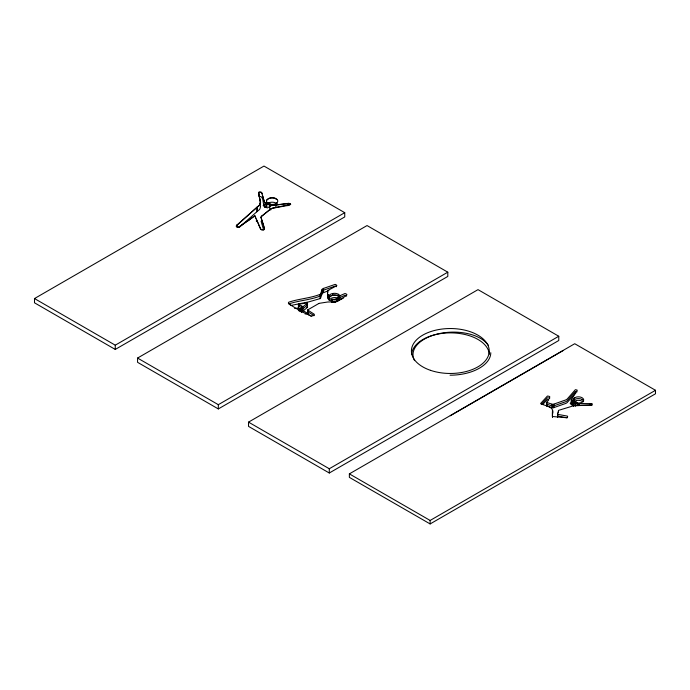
<?xml version="1.0" encoding="UTF-8"?>
<svg xmlns="http://www.w3.org/2000/svg" width="690" height="690" viewBox="0 0 690 690"><rect width="100%" height="100%" fill="white"/><g stroke="black" fill="none" stroke-linecap="round" stroke-linejoin="round"><path stroke-width="1.03" d="M552.483 417.157L552.354 412.422M552.535 412.327L552.354 410.671M258.707 195.572L258.785 192.398L258.681 193.321M552.448 416.277L552.474 414.647M552.466 417.045L552.5 412.689M552.509 414.104C555.01 406.307 545.221 406.212 540.589 403.529L547.351 396.112A1.389 0.802 0 0 1 547.877 396.06L549.369 396.422A1.613 0.932 0 0 1 549.766 396.81L549.576 397.897M552.518 414.871L552.526 411.059M260.51 202.808L260.535 202.196M338.229 298.468A4.968 2.864 0 0 0 337.358 298.046A5.158 2.976 0 0 0 334.754 297.554L333.123 297.675A4.606 2.657 0 0 0 331.183 298.339L329.156 300.124L327.612 298.201A4.114 2.372 0 0 1 327.552 297.666L327.491 291.102A2.717 1.57 0 0 1 327.948 290.395L336.772 285.695A1.794 1.035 0 0 0 336.729 285.332L335.832 284.591A1.872 1.078 0 0 0 335.055 284.418L322.903 288.636A3.148 1.82 0 0 0 322.187 289.239L320.609 293.819A2.441 1.406 0 0 1 320.324 294.268C310.207 298.287 298.873 298.727 288.748 302.211A2.984 1.716 0 0 0 288.42 303.117L290.145 304.799M327.552 297.666L327.491 295.355A2.717 1.57 0 0 1 327.948 294.647L328.086 294.544M261.062 217.186L261.079 217.721M260.44 203.257L260.51 202.653M557.684 413.646L558.538 410.429A2.898 1.673 0 0 1 559.15 410.179L572.579 406.074A5.632 3.252 0 0 1 574.632 405.798L592.037 404.918A1.113 0.647 0 0 0 592.296 404.728L592.253 403.892A1.216 0.699 0 0 0 591.787 403.598L574.391 403.529A1.311 0.759 0 0 1 573.968 403.365L573.571 403.02L575.21 402.434A5.192 3.002 0 0 0 576.495 402.831A5.408 3.122 0 0 0 581.937 402.253A5.33 3.079 0 0 0 582.438 397.975A5.701 3.295 0 0 0 581.213 397.337L580.273 397.052A5.123 2.958 0 0 0 576.297 397.104L574.529 397.82A5.33 3.079 0 0 0 573.157 400.562L573.131 404.038L571.38 404.383A4.727 2.726 0 0 1 571.113 403.59L571.656 401.951M557.684 415.389L557.848 414.474M557.684 417.131L557.848 416.217M557.641 413.879L557.555 416.95M557.641 415.622L557.555 416.079L567.275 417.821M558.167 412.87L558.538 412.172M260.328 203.697L260.44 203.102M328.845 290.594L322.903 292.888A3.148 1.82 0 0 0 322.187 293.491L320.609 298.071A2.441 1.406 0 0 1 320.324 298.52L309.077 301.797L290.818 305.48M261.087 217.238L261.113 216.988A4.442 2.562 0 0 1 261.717 216.125L269.497 209.915M290.645 204.352L272.714 208.078A7.038 4.062 0 0 0 271.877 208.371L269.988 209.657M260.328 203.541L259.949 204.559A10.695 6.176 0 0 1 258.957 205.801M264.46 229.175L264.468 228.054M260.164 203.981L259.949 204.404A10.695 6.176 0 0 1 258.957 205.655L257.404 206.983L257.404 211.235L258.957 210.053A10.695 6.176 0 0 0 259.949 208.811L260.535 206.603L259.837 203.421M339.135 299.615L338.799 299.891A10.471 6.046 0 0 0 337.134 300.797L335.099 301.746A3.579 2.061 0 0 1 334.202 301.884L327.698 302.004L319.634 303.264A3.045 1.76 0 0 0 318.685 303.54M571.717 400.122L571.13 401.985A4.718 2.726 0 0 0 571.449 402.753L572.571 403.762A7.564 4.373 0 0 1 573.502 404.702M575.753 393.197A1.07 0.621 0 0 0 575.288 393.257L567.456 402.253A5.468 3.157 0 0 1 565.541 403.503L553.13 407.859A1.294 0.75 0 0 1 552.664 407.842L546.592 405.893L546.592 402.399L548.861 399.7M546.592 405.893L546.98 405.306M546.98 403.564L546.592 404.142L552.664 406.099A1.294 0.75 0 0 0 553.13 406.117L565.541 401.761A5.468 3.157 0 0 0 567.447 400.511L575.288 391.515A1.07 0.621 0 0 1 575.753 391.446L577.09 391.834M236.558 225.397L236.342 226.087A1.561 0.897 0 0 0 236.532 226.553M573.752 399.26L572.812 400.493M264.391 229.149L264.184 229.373A1.587 0.914 0 0 1 263.718 229.623L261.717 229.701M258.785 192.545L258.862 192.303A1.13 0.656 0 0 1 259.199 192.087L260.993 192.027L261.821 193.114M541.27 404.452L547.351 397.863A1.389 0.802 0 0 1 547.877 397.802L549.395 398.173A1.613 0.932 0 0 1 549.697 398.44M542.625 404.564L547.351 399.605A1.389 0.802 0 0 1 547.877 399.545L548.447 399.605M236.653 225.276L236.325 226.13A1.553 0.897 0 0 0 236.532 226.398L238.205 227.208A1.639 0.949 0 0 0 238.809 227.191L247.788 220.817M236.653 225.432L256.758 207.414M256.878 207.302L257.025 207.147A3.407 1.966 0 0 1 257.396 206.819M320.367 295.967C310.267 300.055 298.882 300.452 288.748 303.954M236.773 225.311L256.758 207.569A6.115 3.528 0 0 0 256.947 207.38L257.06 207.267A2.864 1.656 0 0 1 257.396 206.974M329.156 300.124L329.156 297.623L331.183 295.838A4.606 2.657 0 0 1 333.123 295.165L334.754 295.053A5.158 2.976 0 0 1 337.358 295.544A4.968 2.864 0 0 1 338.928 296.502L338.799 299.891M307.455 303.126L307.309 307.516M257.396 211.226A2.864 1.656 0 0 0 257.068 211.52L256.947 211.632A6.115 3.528 0 0 1 256.758 211.821L239.396 227.234M307.309 305.006L307.654 304.695L306.472 304.851M261.717 216.125L262.312 215.634M261.717 220.533L261.803 220.446A4.442 2.562 0 0 0 261.122 221.387L263.597 229.839M298.339 310.776L301.823 307.887L298.416 305.92L299.589 305.765M301.823 309.965L299.865 311.587L307.214 305.084M300.512 311.475L301.823 310.388L301.823 306.136M270.204 209.329L262.821 215.375M307.214 303.341L302.953 306.791L302.953 310.612L301.185 312.053M307.214 307.585L301.418 312.285M276.837 202.998L276.112 203.507A5.641 3.26 0 0 1 268.169 203.559M258.509 206.051L257.404 206.828M246.839 221.516L238.809 227.036A1.639 0.949 0 0 1 238.205 227.053L236.644 226.501M247.788 220.972L248.202 220.515M248.202 220.671L248.624 220.205M248.624 220.36L249.047 219.894M249.047 220.05L254.8 215.703L255.033 216.375M249.47 219.739L254.8 215.858M328.086 292.043L327.948 292.146A2.717 1.57 0 0 0 327.5 292.845L327.552 295.156A4.114 2.372 0 0 0 327.612 295.7L329.156 297.623M338.695 297.442A10.471 6.046 0 0 0 337.134 298.287L335.099 299.244A3.579 2.061 0 0 1 334.202 299.374L331.881 299.365A4.899 2.829 0 0 1 331.554 299.443L331.493 301.961M270.42 209.32L270.877 209.018A6.943 4.011 0 0 1 272.714 208.233L289.49 205.18L290.654 204.223L288.92 203.291L271.092 205.517A5.692 3.286 0 0 1 269.661 205.215L264.598 202.42M34.5 298.554L263.985 166.066L344.741 212.684L344.741 216.936L115.256 349.433L34.5 302.807L34.5 298.554L115.256 345.181L344.741 212.684M266.797 202.325L266.797 206.577L265.193 207.5L265.193 203.248L266.797 202.325A5.529 3.191 0 0 1 267.591 199.307A6.089 3.519 0 0 1 268.574 198.703L269.04 198.504M270.799 209.881A5.692 3.286 0 0 1 269.747 209.648L269.747 205.396L271.394 204.447M270.575 206.06L267.28 207.957L263.149 205.568L268.082 202.722L271.394 204.637M137.56 358.058L367.046 225.561L447.801 272.188L447.801 276.44L218.316 408.929L137.56 362.31L137.56 358.058L218.316 404.685L447.801 272.188M311.25 316.305L307.611 314.209L307.611 309.957L318.711 303.557M308.335 311.285L307.611 311.699L314.131 315.658M307.611 314.209L308.335 313.786M248.529 422.125L478.015 289.636L558.771 336.254L558.771 340.506L329.285 473.004L248.529 426.377L248.529 422.125L329.285 468.752L558.771 336.254M349.364 473.875L574.727 343.724L655.5 390.29L655.5 393.783L430.137 523.934L349.364 477.368L349.364 473.875L430.137 520.45L655.5 390.29M450.277 415.76L563.247 350.494M339.851 297.519L339.851 295.769L344.871 293.561A1.811 1.044 0 0 1 345.474 293.63L346.639 294.216A1.915 1.104 0 0 1 346.872 294.682L346.233 295.708L336.582 301.797M338.928 298.02L344.871 295.311A1.811 1.044 0 0 1 345.474 295.372L346.639 295.958M341.222 299.27L335.15 301.901A2.174 1.259 0 0 1 334.46 301.91L332.071 301.823M341.636 299.046L342.481 298.58M573.114 404.038A5.33 3.079 0 0 1 574.537 401.313L576.297 400.588A5.123 2.958 0 0 1 580.273 400.545L581.213 400.83A5.701 3.295 0 0 1 582.446 401.459A5.33 3.079 0 0 1 582.99 401.951M339.118 297.916L336.151 299.52A2.881 1.665 0 0 1 335.409 299.822L334.917 299.883A17.871 10.316 0 0 1 333.261 299.822L331.588 299.684L331.597 302.22M342.904 298.356L343.344 298.14M546.592 402.399L552.664 404.357A1.294 0.75 0 0 0 553.13 404.366L565.541 400.019A5.468 3.157 0 0 0 567.447 398.76L575.288 389.764A1.07 0.621 0 0 1 575.753 389.703L577.09 390.091A1.104 0.638 0 0 1 577.271 390.333L571.113 400.105A4.727 2.726 0 0 0 571.38 400.89L571.51 404.582M259.199 196.486C264.192 195.641 262.381 203.964 264.563 206.733M571.51 401.088L573.131 400.554M573.968 404.59L572.105 405.211L570.173 403.279L575.762 401.416L577.702 403.348M269.747 205.396A5.692 3.286 0 0 0 271.161 205.68L288.713 203.455L290.568 204.093M305.109 314.002L308.025 313.545L298.416 307.999L294.63 308.49M301.823 310.388L298.416 308.421L298.416 304.169L307.654 302.945M298.416 308.421L299.589 308.266M306.472 307.352L307.654 307.197M590.683 403.469L590.433 405.22M590.683 405.211L591.787 405.341M590.33 405.22L574.391 405.272A1.311 0.759 0 0 1 573.968 405.116L573.571 404.763M590.148 403.478L590.148 405.22M332.218 302.263L333.261 302.332A17.871 10.316 0 0 0 334.917 302.393L335.323 302.341A2.777 1.604 0 0 0 335.651 302.246M552.604 416.519L566.525 417.735A1.561 0.897 0 0 0 566.947 417.579L567.62 416.786A1.742 1.009 0 0 0 567.284 416.079L557.555 414.336M275.276 198.513L276.871 199.462M290.688 305.084L290.223 304.842M298.416 304.169L302.953 306.791M307.611 309.957L314.321 314.295A2.286 1.32 0 0 1 314.217 314.916L314.028 315.149A2.924 1.691 0 0 1 313.536 315.52L313.122 315.71A2.467 1.423 0 0 1 311.13 315.899L300.995 311.397A3.821 2.208 0 0 1 300.254 310.94L290.835 305.17M276.871 203.705L275.276 202.757A5.546 3.2 0 0 0 269.04 202.757L268.574 202.955A6.089 3.519 0 0 0 267.582 203.55A5.529 3.191 0 0 0 266.685 204.585M336.453 286.721L335.832 286.341A1.872 1.078 0 0 0 335.055 286.16L322.903 290.378A3.148 1.82 0 0 0 322.187 290.99L320.609 295.562A2.527 1.458 0 0 1 320.367 295.967M261.458 192.476L259.199 192.234A1.13 0.656 0 0 0 258.862 192.458M260.993 229.494L260.553 228.761M329.009 297.459L329.009 295.717L327.647 294.069A4.14 2.389 0 0 1 327.552 293.414M261.545 192.415L261.855 193.234M260.484 228.631L261.243 229.666A1.63 0.94 0 0 0 261.717 229.856L262.329 229.943A2.855 1.647 0 0 0 263.08 229.917L263.718 229.779A1.587 0.914 0 0 0 264.184 229.529L264.555 228.416M255.248 216.712L255.766 217.859M255.145 216.47L255.567 217.566M254.921 215.961L255.145 216.626M255.671 217.79L255.869 218.23M256.059 218.661L256.154 218.868M256.344 219.135L257.706 222.249M257.965 222.827L258.215 223.405M258.724 224.569L256.43 219.506L256.43 221.628M258.474 224.138L259.983 227.467M258.974 225.147L259.233 225.725M259.233 225.88L260.484 228.787M259.983 227.622L260.234 228.2M263.597 225.432L264.52 228.39M263.597 225.587L262.95 223.474M264.037 226.898L264.253 227.553M263.382 224.931L262.519 222.163M262.735 222.974L262.312 221.507M262.096 220.852L262.312 221.663M260.096 199.824L260.251 200.462M262.096 221.007L261.683 219.541M261.889 220.352L261.476 218.885M264.201 201.17L264.563 202.481A3.7 2.139 0 0 0 265.21 203.239M264.382 201.903L264.02 200.6M261.277 218.221L261.476 219.032M263.847 200.022L264.02 200.747M261.079 217.566L261.277 218.376M263.847 200.178L263.166 197.711M259.837 199.013L260.096 204.223M259.957 199.574L259.725 198.608M263.675 199.6L263.002 197.133M262.838 196.555L263.002 197.288M262.674 195.977L262.838 196.71M261.855 193.079L262.019 193.812M262.511 195.399L262.674 196.133M262.019 193.657L262.511 195.555M260.251 200.307L260.372 200.945M259.63 198.203L259.725 198.763M259.535 197.797L259.63 198.358M259.449 197.383L259.535 197.952M258.707 193.286L258.94 194.675M259.371 196.978L259.449 197.538M260.372 200.79L260.466 201.42M258.793 193.7L259.086 195.494M259.293 196.564L259.371 197.133M259.224 196.158L259.293 196.719M258.94 194.52L259.017 195.08M259.155 195.744L259.224 196.314M259.086 195.339L259.155 195.9M260.466 201.264L260.518 201.885M261.062 217.635L261.087 217.083A4.442 2.562 0 0 1 261.717 216.28M260.518 201.73L260.535 202.351M575.365 403.607L575.365 406.22M574.529 397.82L574.529 401.313M573.545 402.986L573.545 406.479M553.975 404.168L553.975 407.652M552.034 404.202L552.034 407.687M430.137 520.45L430.137 523.934M329.009 295.717A5.623 3.243 0 0 1 332.597 293.535A5.02 2.898 0 0 1 338.221 294.242L338.247 295.976M337.143 298.296L337.143 300.805M332.597 293.535L332.597 295.277M332.477 299.288L332.477 301.789M329.285 468.752L329.285 473.004M323.532 288.351L323.532 292.603M321.92 289.774L321.92 294.026M320.022 294.44L320.022 298.692M287.868 203.567L287.868 205.689M275.845 205.387L275.845 207.518M256.758 207.569L256.758 211.821M236.903 225.19L236.903 227.312M218.316 404.685L218.316 408.929M115.256 345.181L115.256 349.433M573.692 403.193A5.304 3.062 0 0 1 574.158 399.803A5.761 3.329 0 0 1 575.374 399.148L576.297 398.846A5.123 2.958 0 0 1 580.273 398.803L581.213 399.079A5.701 3.295 0 0 1 582.075 399.484M581.981 399.476A5.304 3.062 0 0 1 583.593 401.313M579.566 404.685A5.511 3.183 0 0 1 576.987 404.659M490.78 352.702A38.899 21.511 -2 0 1 450.035 375.188M414.578 360.629A38.899 21.511 -2 0 1 439.616 333.537A38.899 21.511 -2 0 1 488.33 345.241M411.585 354.513A38.916 22.468 0 0 1 450.225 332.873A38.916 22.468 0 0 1 489.339 354.237M338.247 294.225A5.623 3.243 0 0 1 339.851 295.769M275.69 203.576A5.891 3.398 0 0 0 276.837 202.843A5.563 3.217 0 0 0 276.88 199.307L275.276 198.358A5.546 3.2 0 0 0 269.04 198.349L267.108 199.583A5.494 3.174 0 0 0 267.142 202.61L267.444 202.886A5.943 3.433 0 0 0 268.203 203.403M269.091 198.401A5.563 3.217 0 0 1 275.345 198.401M265.21 207.492A3.7 2.139 0 0 1 264.537 206.733M276.802 203.654A5.546 3.2 0 0 1 277.087 203.93M266.78 206.577A5.529 3.191 0 0 1 266.504 205.922M430.457 370.323A38.916 22.468 0 0 0 489.236 351.27A38.916 22.468 0 0 0 431.276 331.407A38.916 22.468 0 0 0 430.457 370.323M331.416 301.099A5.623 3.243 0 0 0 340.032 298.477A5.623 3.243 0 0 0 331.787 295.475A5.623 3.243 0 0 0 331.416 301.099"/></g></svg>
